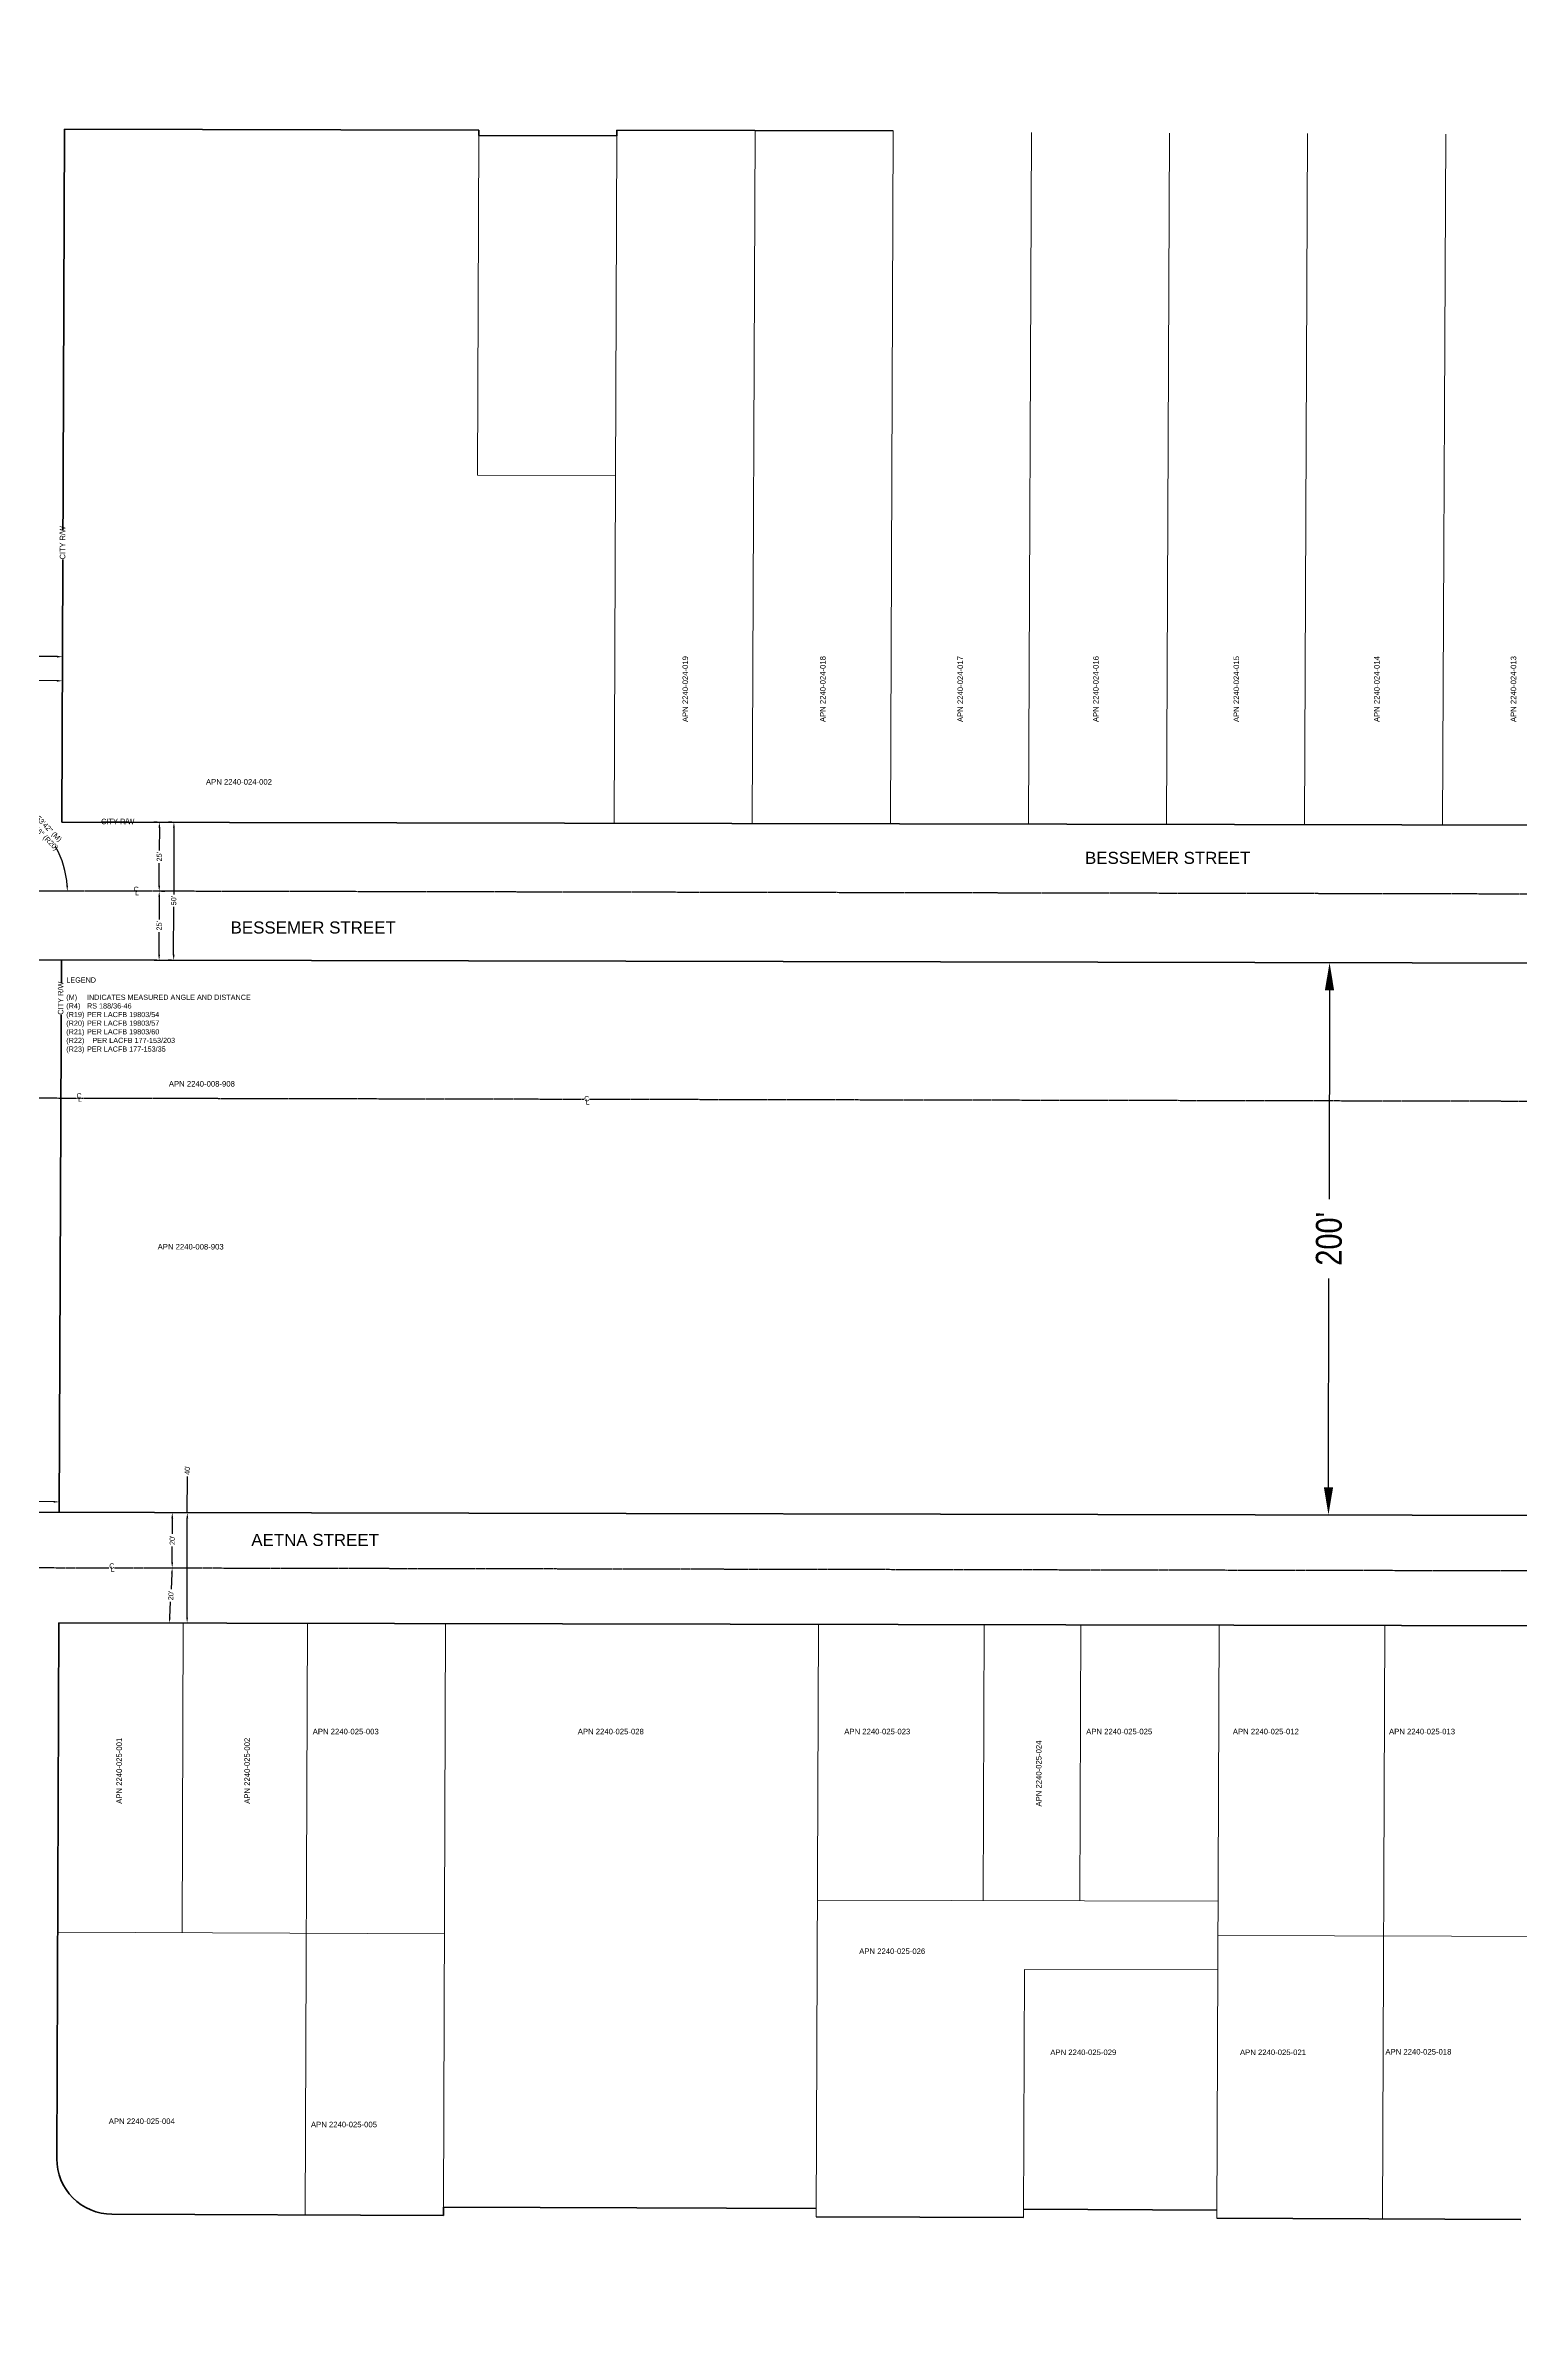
# Model space of a CAD drawing. Header units: feet. Extents: x 6396409 to 6445695, y 1882632 to 1891679.
# Drawn here: x 6427299 to 6427834, y 1887971 to 1888792 of the extents above; entities that cross this region are included whole.
import ezdxf

# ---------------------------------------------------------------- set-up
doc = ezdxf.new("R2010")
doc.units = ezdxf.units.FT
doc.header["$MEASUREMENT"] = 0
doc.linetypes.add('CENTER2', pattern=[1.125, 0.75, -0.125, 0.125, -0.125])
for name, color, linetype, lineweight in [('R-ANNO-LABL', 2, 'Continuous', 30), ('R-PROP-PRCL', 4, 'Continuous', 18), ('R-Row-Authority', 30, 'Continuous', 140), ('R-Row-Ldr', 3, 'Continuous', 5), ('R-Row-Misc-Txto', 171, 'Continuous', 5), ('R-Row-Scl', 1, 'CENTER2', 25), ('R-Row-Sname', 8, 'Continuous', 0), ('R-Row-Srow', 6, 'Continuous', 50)]:
    doc.layers.add(name, color=color, linetype=linetype, lineweight=lineweight)
doc.styles.add('CG-Symbol', font='arial.ttf', dxfattribs={"width": 0.8, "height": 0.09375})
doc.styles.add('G1_1 8_0', font='arial.ttf')
doc.styles.add('G4_7 32', font='arial.ttf', dxfattribs={"height": 0.219})
doc.styles.add('NCS1-Anno', font='arial.ttf', dxfattribs={"width": 0.8, "height": 0.09375})
doc.dimstyles.new('Annotative (NCS1)', dxfattribs={"dimscale": 100, "dimtxt": 0.09375, "dimasz": 0.1, "dimexe": 0.1, "dimexo": 0.04, "dimgap": 0.05, "dimtad": 0, "dimdec": 0, "dimzin": 0, "dimdsep": 46, "dimtxsty": 'NCS1-Anno', "dimcen": 0.05, "dimaunit": 1, "dimadec": 3, "dimazin": 0, "dimtfac": 1, "dimtdec": 0, "dimtofl": 0, "dimtmove": 0, "dimatfit": 3, "dimfxl": 0.1, "dimtolj": 1, "dimtzin": 0, "dimarcsym": 0})

# ---------------------------------------------------------------- blocks, each defined once
blk = doc.blocks.new('*D14')
at = {"layer": 'Defpoints', "color": 0}
for p in [(6427764.46, 1888459.41), (6428051.75, 1888458.82), (6428051.35, 1888258.85)]:
    blk.add_point(p, dxfattribs=at)
at = {"layer": 'R-Row-Ldr', "color": 0, "lineweight": -2}
for p, q in [((6427764.44, 1888449.41), (6427764.29, 1888373.76)), ((6427764.08, 1888269.44), (6427764.23, 1888345.08))]:
    blk.add_line(p, q, dxfattribs=at)
at = {"layer": 'R-Row-Ldr', "color": 0}
for points in [[(6427762.77, 1888449.41), (6427766.11, 1888449.4), (6427764.46, 1888459.41)], [(6427762.41, 1888269.44), (6427765.74, 1888269.43), (6427764.06, 1888259.44)]]:
    blk.add_solid(points, dxfattribs=at)
at = {"layer": 'R-Row-Ldr', "color": 0, "insert": (6427764.26, 1888359.42), "char_height": 9.375, "attachment_point": 5, "rotation": 89.88376, "style": 'NCS1-Anno'}
blk.add_mtext("\\A1;200'", dxfattribs=at)
blk = doc.blocks.new('Centerline')
at = {"insert": (-0.032, 0.064), "char_height": 0.0938, "attachment_point": 1, "style": 'NCS1-Anno', "bg_fill": 3, "box_fill_scale": 1, "bg_fill_color": 256, "bg_fill_transparency": 0}
blk.add_mtext_dynamic_manual_height_columns('C', width=0.09375, gutter_width=0.469, heights=[0.132], dxfattribs=at)
at = {"insert": (-0.005, 0.002), "char_height": 0.0938, "attachment_point": 1, "style": 'NCS1-Anno'}
blk.add_mtext_dynamic_manual_height_columns('L', width=0.09375, gutter_width=0.469, heights=[0], dxfattribs=at)
blk = doc.blocks.new('*D212')
at = {"layer": 'Defpoints', "color": 0, "transparency": 16777216}
for p in [(6425954.99, 1888533.21), (6424633.32, 1888245.96), (6428594.95, 1888237.72), (6425921.82, 1888224.82), (6425952.84, 1887971.28)]:
    blk.add_point(p, dxfattribs=at)
at = {"layer": 'R-ANNO-LABL', "color": 0, "lineweight": -2, "transparency": 16777216}
for start, end in [(182.98141, 211.82576), (237.83587, 266.68022)]:
    blk.add_arc((6425953.88, 1888243.22), 36.96, start, end, dxfattribs=at)
at = {"layer": 'R-ANNO-LABL', "color": 0, "transparency": 16777216}
for points in [[(6425916.64, 1888241.29), (6425917.3, 1888241.3), (6425916.92, 1888243.29)], [(6425951.75, 1888206.65), (6425951.73, 1888205.98), (6425953.74, 1888206.26)]]:
    blk.add_solid(points, dxfattribs=at)
at = {"layer": 'R-ANNO-LABL', "color": 0, "transparency": 16777216, "insert": (6425927.67, 1888217.16), "char_height": 1.875, "width": 27.8597, "attachment_point": 5, "rotation": 314.83081, "style": 'NCS1-Anno'}
blk.add_mtext('\\A1;89°54\'0" (M) \\P89%%D53\'50" (R16)', dxfattribs=at)
blk = doc.blocks.new('*D214')
at = {"layer": 'Defpoints', "color": 0, "transparency": 16777216}
for p in [(6427276.4, 1888791.6), (6427282.97, 1888424.29), (6425954.58, 1888413.21), (6428595.59, 1888407.72), (6427274.27, 1888240.39)]:
    blk.add_point(p, dxfattribs=at)
at = {"layer": 'R-ANNO-LABL', "color": 0, "lineweight": -2, "transparency": 16777216}
for start, end in [(70.69086, 82.61014), (7.04925, 18.96853)]:
    blk.add_arc((6427274.93, 1888410.46), 16, start, end, dxfattribs=at)
at = {"layer": 'R-ANNO-LABL', "color": 0, "transparency": 16777216}
for points in [[(6427276.96, 1888426), (6427277.01, 1888426.66), (6427274.99, 1888426.46)], [(6427291.14, 1888412.45), (6427290.47, 1888412.41), (6427290.92, 1888410.43)]]:
    blk.add_solid(points, dxfattribs=at)
at = {"layer": 'R-ANNO-LABL', "color": 0, "transparency": 16777216, "insert": (6427286.27, 1888421.74), "char_height": 1.875, "width": 12.9679, "attachment_point": 5, "rotation": 314.82969, "style": 'NCS1-Anno'}
blk.add_mtext('\\A1;89°53\'51"(M)', dxfattribs=at)
blk = doc.blocks.new('*D232')
at = {"layer": 'Defpoints', "color": 0, "transparency": 16777216}
for p in [(6427276.4, 1888791.6), (6427291.34, 1888513.12), (6427275.22, 1888485.4), (6428595.94, 1888482.71), (6427274.27, 1888240.39)]:
    blk.add_point(p, dxfattribs=at)
at = {"layer": 'R-ANNO-LABL', "color": 0, "lineweight": -2, "transparency": 16777216}
for start, end in [(59.862, 86.20497), (3.45675, 29.79972)]:
    blk.add_arc((6427275.22, 1888485.4), 32.07, start, end, dxfattribs=at)
at = {"layer": 'R-ANNO-LABL', "color": 0, "transparency": 16777216}
for points in [[(6427277.33, 1888517.07), (6427277.35, 1888517.74), (6427275.34, 1888517.47)], [(6427307.56, 1888487.34), (6427306.9, 1888487.32), (6427307.29, 1888485.33)]]:
    blk.add_solid(points, dxfattribs=at)
at = {"layer": 'R-ANNO-LABL', "color": 0, "transparency": 16777216, "insert": (6427297.96, 1888508.01), "char_height": 1.875, "attachment_point": 5, "rotation": 314.83086, "style": 'NCS1-Anno'}
blk.add_mtext('\\A1;89°53\'42" (M) \\P89%%D53\'46" (R20)', dxfattribs=at)
blk = doc.blocks.new('*D718')
at = {"layer": 'Defpoints', "color": 0, "transparency": 16777216}
for p in [(6427245.51, 1888561.7), (6427305.51, 1888561.47), (6427305.51, 1888561.47)]:
    blk.add_point(p, dxfattribs=at)
at = {"layer": 'R-Row-Ldr', "color": 0, "lineweight": -2, "transparency": 16777216}
for p, q in [((6427245.51, 1888560.9), (6427245.5, 1888559.7)), ((6427247.51, 1888561.7), (6427270.73, 1888561.61)), ((6427303.51, 1888561.48), (6427275.28, 1888561.59)), ((6427305.51, 1888560.67), (6427305.5, 1888559.47))]:
    blk.add_line(p, q, dxfattribs=at)
at = {"layer": 'R-Row-Ldr', "color": 0, "transparency": 16777216}
for points in [[(6427247.51, 1888562.03), (6427247.51, 1888561.36), (6427245.51, 1888561.7)], [(6427303.51, 1888561.81), (6427303.51, 1888561.15), (6427305.51, 1888561.47)]]:
    blk.add_solid(points, dxfattribs=at)
at = {"layer": 'R-Row-Ldr', "color": 0, "transparency": 16777216, "insert": (6427273.01, 1888561.6), "char_height": 1.875, "attachment_point": 5, "rotation": 359.77841, "style": 'NCS1-Anno'}
blk.add_mtext("\\A1;60'", dxfattribs=at)
blk = doc.blocks.new('*D725')
at = {"layer": 'Defpoints', "color": 0, "transparency": 16777216}
for p in [(6427340.57, 1888485.27), (6427340.57, 1888485.27), (6427340.52, 1888460.27)]:
    blk.add_point(p, dxfattribs=at)
at = {"layer": 'R-Row-Ldr', "color": 0, "lineweight": -2, "transparency": 16777216}
for p, q in [((6427339.77, 1888485.27), (6427338.57, 1888485.27)), ((6427340.57, 1888483.27), (6427340.55, 1888475.05)), ((6427340.52, 1888462.27), (6427340.54, 1888470.48)), ((6427339.72, 1888460.27), (6427338.52, 1888460.27))]:
    blk.add_line(p, q, dxfattribs=at)
at = {"layer": 'R-Row-Ldr', "color": 0, "transparency": 16777216}
for points in [[(6427340.23, 1888483.27), (6427340.9, 1888483.27), (6427340.57, 1888485.27)], [(6427340.19, 1888462.27), (6427340.86, 1888462.27), (6427340.52, 1888460.27)]]:
    blk.add_solid(points, dxfattribs=at)
at = {"layer": 'R-Row-Ldr', "color": 0, "transparency": 16777216, "insert": (6427340.54, 1888472.77), "char_height": 1.875, "attachment_point": 5, "rotation": 89.8833, "style": 'NCS1-Anno'}
blk.add_mtext("\\A1;25'", dxfattribs=at)
blk = doc.blocks.new('*D726')
at = {"layer": 'Defpoints', "color": 0, "transparency": 16777216}
for p in [(6427340.62, 1888510.27), (6427340.62, 1888510.27), (6427340.57, 1888485.27)]:
    blk.add_point(p, dxfattribs=at)
at = {"layer": 'R-Row-Ldr', "color": 0, "lineweight": -2, "transparency": 16777216}
for p, q in [((6427339.82, 1888510.27), (6427338.62, 1888510.27)), ((6427340.62, 1888508.27), (6427340.6, 1888500.05)), ((6427340.57, 1888487.27), (6427340.59, 1888495.48)), ((6427341.37, 1888485.27), (6427342.57, 1888485.26))]:
    blk.add_line(p, q, dxfattribs=at)
at = {"layer": 'R-Row-Ldr', "color": 0, "transparency": 16777216}
for points in [[(6427340.29, 1888508.27), (6427340.95, 1888508.27), (6427340.62, 1888510.27)], [(6427340.24, 1888487.27), (6427340.91, 1888487.27), (6427340.57, 1888485.27)]]:
    blk.add_solid(points, dxfattribs=at)
at = {"layer": 'R-Row-Ldr', "color": 0, "transparency": 16777216, "insert": (6427340.6, 1888497.77), "char_height": 1.875, "attachment_point": 5, "rotation": 89.87886, "style": 'NCS1-Anno'}
blk.add_mtext("\\A1;25'", dxfattribs=at)
blk = doc.blocks.new('*D727')
at = {"layer": 'Defpoints', "color": 0, "transparency": 16777216}
for p in [(6427345.89, 1888510.26), (6427345.79, 1888460.26), (6427345.79, 1888460.26)]:
    blk.add_point(p, dxfattribs=at)
at = {"layer": 'R-Row-Ldr', "color": 0, "lineweight": -2, "transparency": 16777216}
for p, q in [((6427345.09, 1888510.26), (6427343.89, 1888510.26)), ((6427345.89, 1888508.26), (6427345.84, 1888484.14)), ((6427345.79, 1888462.26), (6427345.83, 1888479.6)), ((6427344.99, 1888460.26), (6427343.79, 1888460.26))]:
    blk.add_line(p, q, dxfattribs=at)
at = {"layer": 'R-Row-Ldr', "color": 0, "transparency": 16777216}
for points in [[(6427345.56, 1888508.26), (6427346.22, 1888508.26), (6427345.89, 1888510.26)], [(6427345.46, 1888462.26), (6427346.13, 1888462.26), (6427345.79, 1888460.26)]]:
    blk.add_solid(points, dxfattribs=at)
at = {"layer": 'R-Row-Ldr', "color": 0, "transparency": 16777216, "insert": (6427345.83, 1888481.87), "char_height": 1.875, "attachment_point": 5, "rotation": 89.8833, "style": 'NCS1-Anno'}
blk.add_mtext("\\A1;50'", dxfattribs=at)
blk = doc.blocks.new('*D731')
at = {"layer": 'Defpoints', "color": 0, "transparency": 16777216}
for p in [(6427345.31, 1888260.25), (6427345.31, 1888260.25), (6427345.27, 1888240.25)]:
    blk.add_point(p, dxfattribs=at)
at = {"layer": 'R-Row-Ldr', "color": 0, "lineweight": -2, "transparency": 16777216}
for p, q in [((6427345.31, 1888258.25), (6427345.3, 1888252.53)), ((6427345.28, 1888242.25), (6427345.29, 1888247.96))]:
    blk.add_line(p, q, dxfattribs=at)
at = {"layer": 'R-Row-Ldr', "color": 0, "transparency": 16777216}
for points in [[(6427344.97, 1888258.25), (6427345.64, 1888258.25), (6427345.31, 1888260.25)], [(6427344.94, 1888242.25), (6427345.61, 1888242.25), (6427345.27, 1888240.25)]]:
    blk.add_solid(points, dxfattribs=at)
at = {"layer": 'R-Row-Ldr', "color": 0, "transparency": 16777216, "insert": (6427345.29, 1888250.25), "char_height": 1.875, "attachment_point": 5, "rotation": 89.88589, "style": 'NCS1-Anno'}
blk.add_mtext("\\A1;20'", dxfattribs=at)
blk = doc.blocks.new('*D732')
at = {"layer": 'Defpoints', "color": 0, "transparency": 16777216}
for p in [(6427345.27, 1888240.25), (6427344.28, 1888220.25), (6427344.28, 1888220.25)]:
    blk.add_point(p, dxfattribs=at)
at = {"layer": 'R-Row-Ldr', "color": 0, "lineweight": -2, "transparency": 16777216}
for p, q in [((6427345.17, 1888238.25), (6427344.89, 1888232.53)), ((6427344.38, 1888222.25), (6427344.66, 1888227.97))]:
    blk.add_line(p, q, dxfattribs=at)
at = {"layer": 'R-Row-Ldr', "color": 0, "transparency": 16777216}
for points in [[(6427344.84, 1888238.27), (6427345.51, 1888238.23), (6427345.27, 1888240.25)], [(6427344.04, 1888222.26), (6427344.71, 1888222.23), (6427344.28, 1888220.25)]]:
    blk.add_solid(points, dxfattribs=at)
at = {"layer": 'R-Row-Ldr', "color": 0, "transparency": 16777216, "insert": (6427344.77, 1888230.25), "char_height": 1.875, "attachment_point": 5, "rotation": 87.15459, "style": 'NCS1-Anno'}
blk.add_mtext("\\A1;20'", dxfattribs=at)
blk = doc.blocks.new('*D733')
at = {"layer": 'Defpoints', "color": 0, "transparency": 16777216}
for p in [(6427350.74, 1888260.24), (6427350.74, 1888260.24), (6427350.67, 1888220.24)]:
    blk.add_point(p, dxfattribs=at)
at = {"layer": 'R-Row-Ldr', "color": 0, "lineweight": -2, "transparency": 16777216}
for p, q in [((6427350.74, 1888260.24), (6427350.77, 1888273.33)), ((6427350.67, 1888222.24), (6427350.74, 1888258.24))]:
    blk.add_line(p, q, dxfattribs=at)
at = {"layer": 'R-Row-Ldr', "color": 0, "transparency": 16777216}
for points in [[(6427350.41, 1888258.24), (6427351.07, 1888258.24), (6427350.74, 1888260.24)], [(6427350.34, 1888222.24), (6427351, 1888222.24), (6427350.67, 1888220.24)]]:
    blk.add_solid(points, dxfattribs=at)
at = {"layer": 'R-Row-Ldr', "color": 0, "transparency": 16777216, "insert": (6427350.77, 1888275.63), "char_height": 1.875, "attachment_point": 5, "rotation": 89.88861, "style": 'NCS1-Anno'}
blk.add_mtext("\\A1;40'", dxfattribs=at)
blk = doc.blocks.new('*D741')
at = {"layer": 'Defpoints', "color": 0}
for p in [(6427244.36, 1888264.38), (6427304.36, 1888264.15), (6427304.36, 1888264.15)]:
    blk.add_point(p, dxfattribs=at)
at = {"layer": 'R-Row-Ldr', "color": 0, "lineweight": -2}
for p, q in [((6427246.36, 1888264.38), (6427269.78, 1888264.29)), ((6427302.36, 1888264.16), (6427274.34, 1888264.27))]:
    blk.add_line(p, q, dxfattribs=at)
at = {"layer": 'R-Row-Ldr', "color": 0}
for points in [[(6427246.36, 1888264.71), (6427246.36, 1888264.04), (6427244.36, 1888264.38)], [(6427302.36, 1888264.49), (6427302.36, 1888263.83), (6427304.36, 1888264.15)]]:
    blk.add_solid(points, dxfattribs=at)
at = {"layer": 'R-Row-Ldr', "color": 0, "insert": (6427272.06, 1888264.28), "char_height": 1.875, "attachment_point": 5, "rotation": 359.77841, "style": 'NCS1-Anno'}
blk.add_mtext("\\A1;60'", dxfattribs=at)
blk = doc.blocks.new('*D765')
at = {"layer": 'Defpoints', "color": 0, "transparency": 16777216}
for p in [(6427275.55, 1888570.33), (6427305.55, 1888570.21), (6427305.55, 1888570.21)]:
    blk.add_point(p, dxfattribs=at)
at = {"layer": 'R-Row-Ldr', "color": 0, "lineweight": -2, "transparency": 16777216}
for p, q in [((6427275.55, 1888571.13), (6427275.55, 1888572.33)), ((6427277.55, 1888570.32), (6427288.27, 1888570.28)), ((6427303.55, 1888570.22), (6427292.82, 1888570.26)), ((6427305.55, 1888571.01), (6427305.55, 1888572.21))]:
    blk.add_line(p, q, dxfattribs=at)
at = {"layer": 'R-Row-Ldr', "color": 0, "transparency": 16777216}
for points in [[(6427277.55, 1888570.65), (6427277.54, 1888569.98), (6427275.55, 1888570.33)], [(6427303.55, 1888570.55), (6427303.54, 1888569.88), (6427305.55, 1888570.21)]]:
    blk.add_solid(points, dxfattribs=at)
at = {"layer": 'R-Row-Ldr', "color": 0, "transparency": 16777216, "insert": (6427290.55, 1888570.27), "char_height": 1.875, "attachment_point": 5, "rotation": 359.77841, "style": 'NCS1-Anno'}
blk.add_mtext("\\A1;30'", dxfattribs=at)

msp = doc.modelspace()

# ---------------------------------------------------------------- linework, layer by layer
at = {"layer": 'R-PROP-PRCL'}
for p, q in [((6427455.8, 1888635.92), (6427456.28, 1888758.92)), ((6427505.31, 1888509.93), (6427506.28, 1888758.81)), ((6427555.38, 1888509.91), (6427556.41, 1888760.71)), ((6427606.43, 1888760.61), (6427605.39, 1888509.81)), ((6427655.39, 1888509.7), (6427656.46, 1888759.99)), ((6427706.48, 1888759.81), (6427705.4, 1888509.6)), ((6427755.41, 1888509.49), (6427756.51, 1888759.62)), ((6427806.53, 1888759.44), (6427805.42, 1888509.39)), ((6427505.8, 1888635.82), (6427455.8, 1888635.92)), ((6427349.25, 1888220.24), (6427348.83, 1888108.13)), ((6427394.28, 1888220.15), (6427393.46, 1888005.94)), ((6427444.3, 1888220.05), (6427443.5, 1888008.76)), ((6427579.37, 1888219.78), (6427578.56, 1888005.26)), ((6427639.4, 1888219.71), (6427639.02, 1888119.79)), ((6427674.42, 1888219.64), (6427674.04, 1888119.72)), ((6427724.45, 1888219.53), (6427723.63, 1888004.73)), ((6427784.48, 1888219.41), (6427783.66, 1888004.5)), ((6427578.99, 1888119.91), (6427724.07, 1888119.62)), ((6427303.81, 1888108.34), (6427443.88, 1888107.69)), ((6427724.02, 1888107.14), (6427884.1, 1888106.67)), ((6427653.94, 1888094.78), (6427653.6, 1888004.98)), ((6427723.98, 1888094.65), (6427653.94, 1888094.78))]:
    msp.add_line(p, q, dxfattribs=at)
at = {"layer": 'R-Row-Authority'}
for p, q in [((6428595.85, 1888457.66), (6427245.12, 1888460.47)), ((6427274.35, 1888260.39), (6428051.12, 1888258.84))]:
    msp.add_line(p, q, dxfattribs=at)
at = {"layer": 'R-Row-Scl'}
msp.add_line((6427274.31, 1888240.39), (6428595.01, 1888237.76), dxfattribs=at)
msp.add_lwpolyline([(6425954.58, 1888413.21), (6428595.65, 1888407.72), (6430203.66, 1888404.59, -0.000327)], format="xyb", dxfattribs=at)
at = {"layer": 'R-Row-Srow'}
for p, q in [((6427305.31, 1888510.34), (6427306.28, 1888761.23)), ((6427456.28, 1888760.92), (6427306.28, 1888761.23)), ((6427456.28, 1888758.92), (6427456.28, 1888760.92)), ((6427506.28, 1888758.81), (6427456.28, 1888758.92)), ((6427606.43, 1888760.61), (6427506.28, 1888760.81)), ((6427506.28, 1888758.81), (6427506.28, 1888760.81)), ((6427304.35, 1888260.31), (6427305.12, 1888460.32)), ((6427303.49, 1888026.27), (6427304.23, 1888220.33)), ((6427304.23, 1888220.33), (6428564.93, 1888217.82)), ((6427323.42, 1888006.2), (6427443.49, 1888005.76)), ((6427443.5, 1888008.76), (6427443.49, 1888005.76)), ((6427443.5, 1888008.76), (6427513.54, 1888008.5)), ((6427513.54, 1888008.5), (6427578.57, 1888008.26)), ((6427578.56, 1888005.26), (6427653.6, 1888004.98)), ((6427653.61, 1888007.98), (6427723.64, 1888007.73)), ((6427723.63, 1888004.73), (6427833.69, 1888004.32))]:
    msp.add_line(p, q, dxfattribs=at)
msp.add_arc((6427323.49, 1888026.2), 20, 179.7825, 269.78928, dxfattribs=at)

# ---------------------------------------------------------------- texts
at = {"layer": 'R-ANNO-LABL', "insert": (6427306.91, 1888454.07), "char_height": 1.875, "width": 57.393, "attachment_point": 1, "style": 'NCS1-Anno'}
msp.add_mtext('LEGEND\\P\\P(M) ^IINDICATES MEASURED ANGLE AND DISTANCE\\P(R4)^IRS 188/36-46\\P(R19) ^IPER LACFB 19803/54\\P(R20) ^IPER LACFB 19803/57\\P(R21) ^IPER LACFB 19803/60\\P(R22)    PER LACFB 177-153/203\\P(R23)^IPER LACFB 177-153/35', dxfattribs=at)
at = {"layer": 'R-Row-Misc-Txto', "style": 'G1_1 8_0'}
for s, p in [('APN 2240-024-019', (6427532.1, 1888546.52)), ('APN 2240-024-018', (6427581.92, 1888546.52)), ('APN 2240-024-017', (6427631.7, 1888546.52)), ('APN 2240-024-016', (6427680.83, 1888546.52)), ('APN 2240-024-015', (6427731.69, 1888546.52)), ('APN 2240-024-014', (6427782.59, 1888546.52)), ('APN 2240-024-013', (6427832.06, 1888546.52)), ('APN 2240-025-001', (6427327.06, 1888154.81)), ('APN 2240-025-002', (6427373.4, 1888154.82)), ('APN 2240-025-024', (6427660.13, 1888153.83))]:
    msp.add_text(s, height=2, rotation=90, dxfattribs=at).set_placement(p)
for s, p in [('APN 2240-024-002', (6427357.5, 1888523.88)), ('APN 2240-008-908', (6427344.06, 1888414.54)), ('APN 2240-008-903', (6427340, 1888355.55)), ('APN 2240-025-003', (6427396.16, 1888180)), ('APN 2240-025-028', (6427492.16, 1888180)), ('APN 2240-025-023', (6427588.69, 1888180)), ('APN 2240-025-025', (6427676.31, 1888180)), ('APN 2240-025-012', (6427729.43, 1888180)), ('APN 2240-025-013', (6427786, 1888180)), ('APN 2240-025-026', (6427594.1, 1888100.45)), ('APN 2240-025-029', (6427663.31, 1888063.84)), ('APN 2240-025-021', (6427732.02, 1888063.84)), ('APN 2240-025-018', (6427784.68, 1888064.03)), ('APN 2240-025-004', (6427322.29, 1888038.89)), ('APN 2240-025-005', (6427395.53, 1888037.7))]:
    msp.add_text(s, height=2, dxfattribs=at).set_placement(p)
at = {"layer": 'R-Row-Sname', "char_height": 4.38, "attachment_point": 1, "style": 'G4_7 32'}
for s, insert, width in [('BESSEMER STREET', (6427675.89, 1888499.55), 67.9573), ('BESSEMER STREET', (6427366.42, 1888474.34), 67.9573), ('AETNA STREET', (6427373.92, 1888252.57), 74.9877)]:
    msp.add_mtext(s, dxfattribs=dict(at, insert=insert, width=width))

# ---------------------------------------------------------------- dimensions: what is measured, and where the dimension line sits
at = {"layer": 'R-ANNO-LABL'}
for base, line1, line2, text, override, picture, middle in [((6427282.9705, 1888424.2917), ((6428595.5938, 1888407.7212), (6425954.584, 1888413.2075)), ((6427274.2693, 1888240.3902), (6427276.401, 1888791.5974)), '<>(M)', {"dimscale": 0, "dimpost": ''}, '*D214', (6427286.2718, 1888421.7422)), ((6425921.82, 1888224.82), ((6424633.32, 1888245.96), (6428594.95, 1888237.72)), ((6425954.99, 1888533.21), (6425952.84, 1887971.28)), '<> (M) \\P89%%D53\'50" (R16)', {"dimscale": 0}, '*D212', (6425927.67, 1888217.16))]:
    dim = msp.add_angular_dim_2l(base=base, line1=line1, line2=line2, text=text, dimstyle='Annotative (NCS1)', override=override, dxfattribs=at)
    dim.commit()
    dim.dimension.update_dxf_attribs({"geometry": picture, "text_midpoint": middle})
at = {"layer": 'R-Row-Ldr'}
for p1, p2, distance, override, picture, middle in [((6427275.55, 1888570.33), (6427305.55, 1888570.21), 0, {"dimdec": 0, "dimpost": "'"}, '*D765', (6427290.55, 1888570.27)), ((6427340.57, 1888485.27), (6427340.62, 1888510.27), 0, {"dimdec": 0, "dimpost": "'"}, '*D726', (6427340.6, 1888497.77)), ((6427340.52, 1888460.27), (6427340.57, 1888485.27), 0, {"dimdec": 0, "dimpost": "'"}, '*D725', (6427340.54, 1888472.77)), ((6428051.35, 1888258.85), (6428051.75, 1888458.82), 287.29, {"dimdec": 0, "dimpost": "'", "dimse1": 1, "dimse2": 1, "dimsd1": 0}, '*D14', (6427764.26, 1888359.42)), ((6427345.27, 1888240.25), (6427345.31, 1888260.25), 0, {"dimdec": 0, "dimpost": "'", "dimse1": 1, "dimse2": 1}, '*D731', (6427345.29, 1888250.25)), ((6427345.27, 1888240.25), (6427344.28, 1888220.25), 0, {"dimdec": 0, "dimpost": "'", "dimse1": 1, "dimse2": 1}, '*D732', (6427344.77, 1888230.25))]:
    dim = msp.add_aligned_dim(p1=p1, p2=p2, distance=distance, dimstyle='Annotative (NCS1)', override=override, dxfattribs=at)
    dim.commit()
    dim.dimension.update_dxf_attribs({"geometry": picture, "text_midpoint": middle})
for base, p1, p2, angle, override, picture, middle in [((6427305.51, 1888561.47), (6427245.51, 1888561.7), (6427305.51, 1888561.47), 359.77841, {"dimdec": 0, "dimpost": "'"}, '*D718', (6427273.01, 1888561.6)), ((6427345.79, 1888460.26), (6427345.89, 1888510.26), (6427345.79, 1888460.26), 269.8833, {"dimdec": 0, "dimpost": "'"}, '*D727', (6427345.83, 1888481.87)), ((6427350.74, 1888260.24), (6427350.67, 1888220.24), (6427350.74, 1888260.24), 89.88861, {"dimdec": 0, "dimpost": "'", "dimse1": 1, "dimse2": 1}, '*D733', (6427350.77, 1888275.63)), ((6427304.36, 1888264.15), (6427244.36, 1888264.38), (6427304.36, 1888264.15), 359.77841, {"dimpost": "'", "dimse1": 1, "dimse2": 1}, '*D741', (6427272.06, 1888264.28))]:
    dim = msp.add_linear_dim(base=base, p1=p1, p2=p2, angle=angle, dimstyle='Annotative (NCS1)', override=override, dxfattribs=at)
    dim.commit()
    dim.dimension.update_dxf_attribs({"geometry": picture, "text_midpoint": middle, "dimtype": 161})

# ---------------------------------------------------------------- next in the draw order: block references
at = {"layer": 'R-ANNO-LABL', "xscale": 20, "yscale": 20, "zscale": 20}
for p in [(6427331.9, 1888485.64), (6427311.24, 1888410.88), (6427495.1, 1888409.83), (6427323.07, 1888240.61)]:
    msp.add_blockref('Centerline', p, dxfattribs=at)

# ---------------------------------------------------------------- next in the draw order: linework, layer by layer
at = {"layer": 'R-Row-Scl'}
msp.add_line((6428595.94, 1888482.66), (6425954.74, 1888488.15), dxfattribs=at)

# ---------------------------------------------------------------- next in the draw order: dimensions: what is measured, and where the dimension line sits
at = {"layer": 'R-ANNO-LABL'}
dim = msp.add_angular_dim_2l(base=(6427291.34, 1888513.12), line1=((6427274.27, 1888240.39), (6427276.4, 1888791.6)), line2=((6427275.22, 1888485.4), (6428595.94, 1888482.71)), text='<> (M) \\P89%%D53\'46" (R20)', dimstyle='Annotative (NCS1)', override={"dimscale": 0}, dxfattribs=at)
dim.commit()
dim.dimension.update_dxf_attribs({"geometry": '*D232', "text_midpoint": (6427297.96, 1888508.01)})

# ---------------------------------------------------------------- next in the draw order: texts
at = {"layer": 'R-ANNO-LABL', "char_height": 2, "attachment_point": 1, "rotation": 90, "style": 'CG-Symbol', "bg_fill": 3, "box_fill_scale": 1, "bg_fill_color": 256, "bg_fill_transparency": 0}
for insert, width in [((6427304.55, 1888605.45), 10.679), ((6427303.86, 1888440.54), 11.3897)]:
    msp.add_mtext('CITY R/W', dxfattribs=dict(at, insert=insert, width=width))
at = {"layer": 'R-ANNO-LABL', "insert": (6427319.54, 1888511.54), "char_height": 2, "width": 9.9977, "attachment_point": 1, "style": 'CG-Symbol', "bg_fill": 3, "box_fill_scale": 1, "bg_fill_color": 256, "bg_fill_transparency": 0}
msp.add_mtext('CITY R/W', dxfattribs=at)

# ---------------------------------------------------------------- next in the draw order: linework, layer by layer
at = {"layer": 'R-Row-Srow'}
msp.add_line((6428553.04, 1888507.75), (6427305.31, 1888510.34), dxfattribs=at)

doc.saveas('drawing.dxf')
